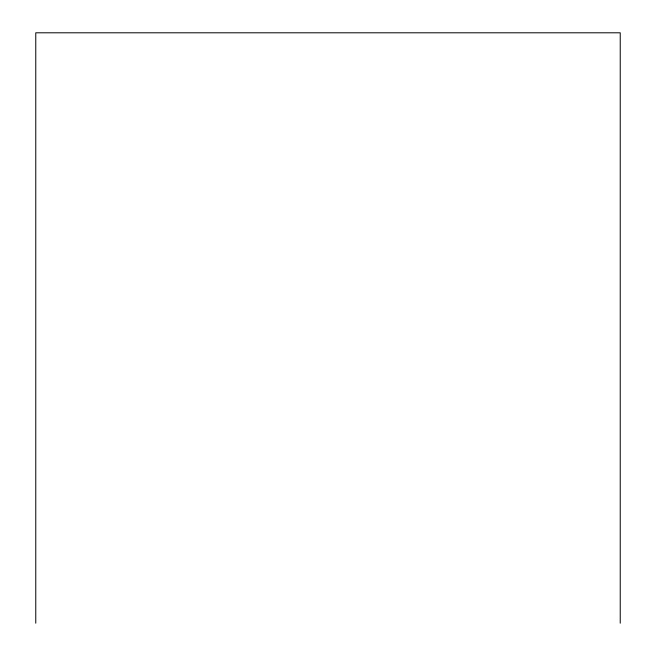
<?xml version="1.0" encoding="UTF-8"?>
<svg xmlns="http://www.w3.org/2000/svg" width="656" height="656" viewBox="0 0 656 656"><rect width="100%" height="100%" fill="white"/><g stroke="black" fill="none" stroke-linecap="round" stroke-linejoin="round"><path stroke-width="0.98" d="M620.232 623.2L620.232 32.8L35.768 32.8L35.768 623.2"/></g></svg>
